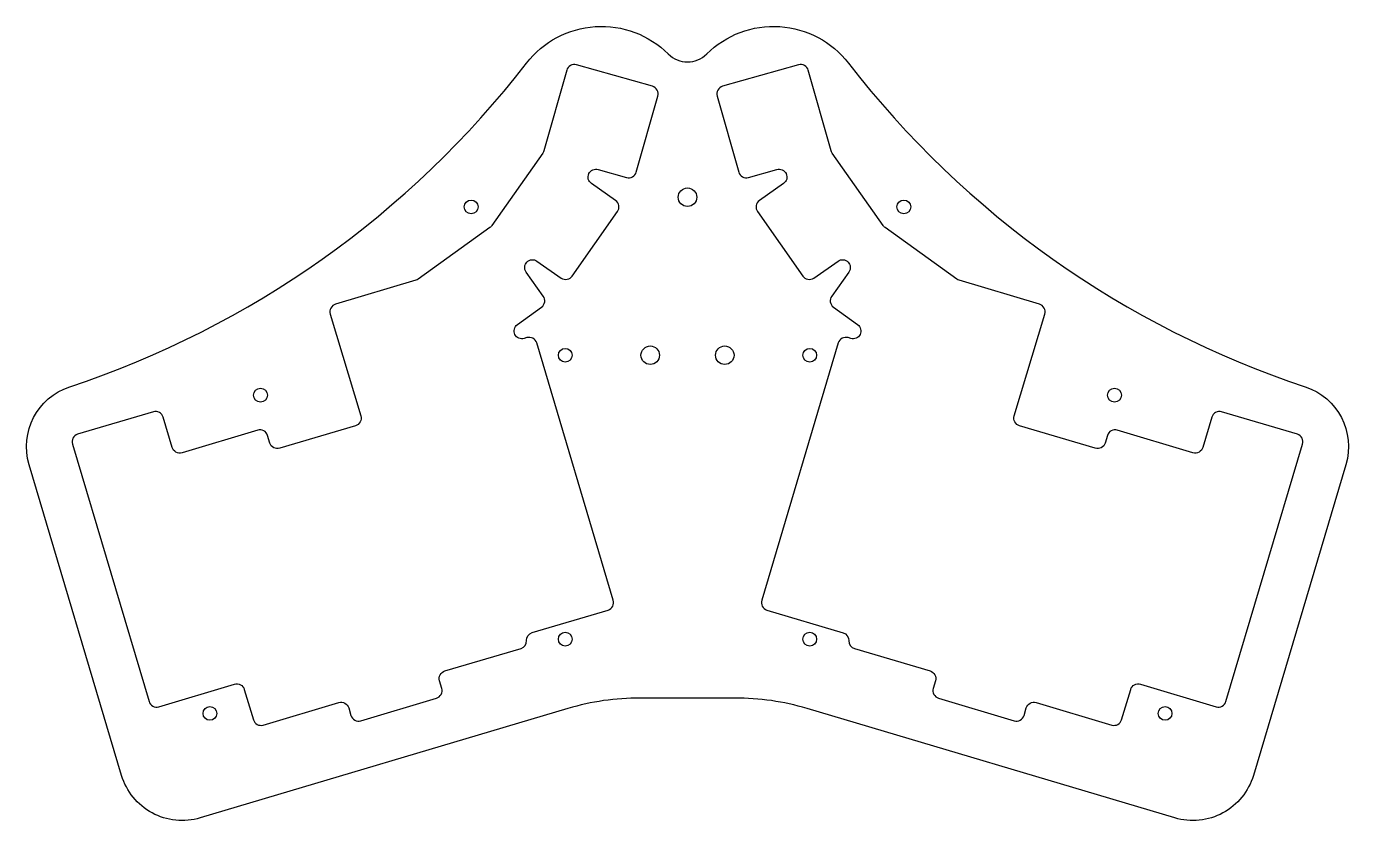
# Model space of a CAD drawing. Header units: inches. Extents: x -5.2 to 5.2, y -5.9 to 0.3.
import ezdxf

# ---------------------------------------------------------------- set-up
doc = ezdxf.new("R2010")
doc.units = ezdxf.units.IN
doc.layers.get('0').update_dxf_attribs({"linetype": 'CONTINUOUS'})

msp = doc.modelspace()

# ---------------------------------------------------------------- linework, layer by layer
for points in [[(-5.21, -3.13, -0.405187), (-4.889, -2.513, 0.14922), (-1.274, 0.049, -0.45098), (-0.152, 0.122, 0.412135), (0.152, 0.122, -0.45098), (1.274, 0.049, 0.14922), (4.889, -2.513, -0.405187), (5.21, -3.13), (4.478, -5.59, -0.414214), (3.856, -5.926), (0.946, -5.06, 0.072477), (0.375, -4.977), (-0.375, -4.977, 0.072477), (-0.946, -5.06), (-3.856, -5.926, -0.414214), (-4.478, -5.59)], [(-2.586, -2.744, -0.414214), (-2.628, -2.822), (-3.227, -3, -0.414214), (-3.305, -2.958), (-3.323, -2.898, 0.414214), (-3.401, -2.856), (-4, -3.035, -0.414214), (-4.078, -2.993), (-4.149, -2.753, 0.414214), (-4.227, -2.711), (-4.826, -2.889, 0.414214), (-4.868, -2.967), (-4.261, -5.004, 0.414214), (-4.184, -5.046), (-3.585, -4.867, -0.414214), (-3.507, -4.909), (-3.435, -5.149, 0.414214), (-3.358, -5.191), (-2.759, -5.013, -0.414214), (-2.681, -5.055), (-2.663, -5.115, 0.414214), (-2.585, -5.157), (-1.986, -4.978, 0.414214), (-1.944, -4.901), (-1.962, -4.841, -0.414214), (-1.92, -4.763), (-1.317, -4.584, 0.341999), (-1.273, -4.521, -0.341999), (-1.228, -4.459), (-0.629, -4.281, 0.414214), (-0.587, -4.203), (-1.193, -2.166, 0.414214), (-1.271, -2.124), (-1.292, -2.131, -0.845119), (-1.346, -2.02), (-1.155, -1.882, 0.414214), (-1.141, -1.795), (-1.277, -1.605, -0.845119), (-1.191, -1.518), (-0.999, -1.652, 0.414214), (-0.912, -1.636), (-0.554, -1.125, 0.414214), (-0.569, -1.038), (-0.76, -0.904, -0.845119), (-0.707, -0.792), (-0.482, -0.856, 0.414214), (-0.405, -0.813), (-0.235, -0.212, 0.414214), (-0.278, -0.134), (-0.879, 0.036, 0.414214), (-0.956, -0.007), (-1.137, -0.644, -0.083941), (-1.146, -0.663), (-1.548, -1.237, -0.083941), (-1.563, -1.252), (-2.131, -1.661, -0.083941), (-2.15, -1.67), (-2.785, -1.859, 0.414214), (-2.827, -1.937)], [(4.078, -2.993, -0.414214), (4, -3.035), (3.401, -2.856, 0.414214), (3.323, -2.898), (3.305, -2.958, -0.414214), (3.227, -3), (2.628, -2.822, -0.414214), (2.586, -2.744), (2.827, -1.937, 0.414214), (2.785, -1.859), (2.15, -1.67, -0.083941), (2.131, -1.661), (1.563, -1.252, -0.083941), (1.548, -1.237), (1.146, -0.663, -0.083941), (1.137, -0.644), (0.956, -0.007, 0.414214), (0.879, 0.036), (0.278, -0.134, 0.414214), (0.235, -0.212), (0.405, -0.813, 0.414214), (0.482, -0.856), (0.707, -0.792, -0.845119), (0.76, -0.904), (0.569, -1.038, 0.414214), (0.554, -1.125), (0.912, -1.636, 0.414214), (0.999, -1.652), (1.191, -1.518, -0.845119), (1.277, -1.605), (1.141, -1.795, 0.414214), (1.155, -1.882), (1.346, -2.02, -0.845119), (1.292, -2.131), (1.271, -2.124, 0.414214), (1.193, -2.166), (0.587, -4.203, 0.414214), (0.629, -4.281), (1.232, -4.46, -0.341999), (1.276, -4.523, 0.341999), (1.321, -4.585), (1.92, -4.763, -0.414214), (1.962, -4.841), (1.944, -4.901, 0.414214), (1.986, -4.978), (2.585, -5.157, 0.414214), (2.663, -5.115), (2.681, -5.055, -0.414214), (2.759, -5.013), (3.358, -5.191, 0.414214), (3.435, -5.149), (3.507, -4.909, -0.414214), (3.585, -4.867), (4.184, -5.046, 0.414214), (4.261, -5.004), (4.868, -2.967, 0.414214), (4.826, -2.889), (4.227, -2.711, 0.414214), (4.149, -2.753)]]:
    msp.add_lwpolyline(points, format="xyb", close=True)
for centre, radius in [((0, -1.012), 0.073), ((-1.712, -1.089), 0.0545), ((1.712, -1.089), 0.0545), ((-0.295, -2.263), 0.073), ((0.295, -2.263), 0.073), ((-0.967, -2.263), 0.0545), ((0.967, -2.263), 0.0545), ((-3.379, -2.579), 0.0545), ((3.379, -2.579), 0.0545), ((-0.967, -4.511), 0.0545), ((0.967, -4.511), 0.0545), ((-3.779, -5.099), 0.0545), ((3.779, -5.099), 0.0545)]:
    msp.add_circle(centre, radius)

doc.saveas('drawing.dxf')
